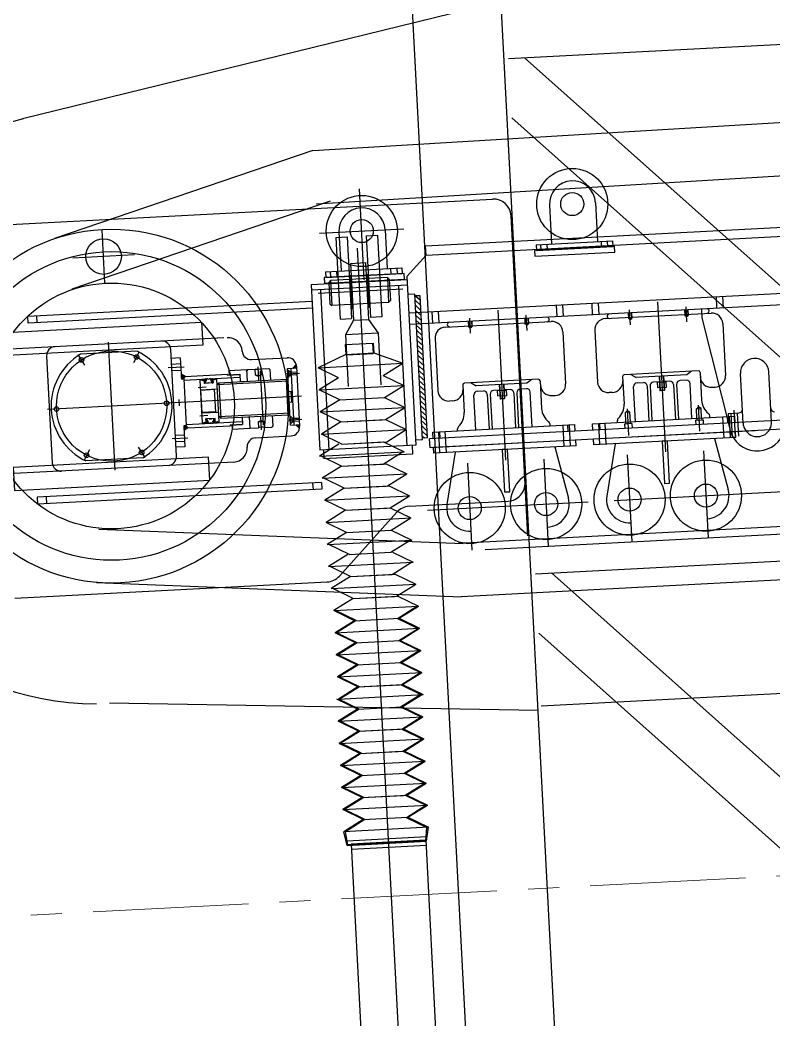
# Model space of a CAD drawing. Extents: x -114252 to 133381, y -28335 to 130380.
# Drawn here: x 35072 to 37189, y 10630 to 13440 of the extents above; entities that cross this region are included whole.
import ezdxf

# ---------------------------------------------------------------- set-up
doc = ezdxf.new("R2010")
doc.units = 0
doc.header["$LTSCALE"] = 3.5
doc.header["$MEASUREMENT"] = 0
doc.linetypes.add('CENTER', pattern=[2, 1.25, -0.25, 0.25, -0.25])
doc.layers.get('0').update_dxf_attribs({"linetype": 'CONTINUOUS'})
doc.layers.add('CENTRELINES', color=1, linetype='CENTER', lineweight=5)
doc.layers.add('piplayeq', color=200, linetype='CONTINUOUS')

# ---------------------------------------------------------------- blocks, each defined once
blk = doc.blocks.new('tensioner_profile')
h = blk.add_hatch()
h.set_pattern_fill('_USER', color=256, scale=10, angle=45, style=0, pattern_type=0)
h.set_pattern_definition([(135, (50793.007, 79984.539), (7.0710678, 7.0710678), [])])
h.paths.add_polyline_path([(-2330.4, 1681.1), (-2315.4, 1681.1), (-2315.4, 1651.1), (-2330.4, 1651.1)])
h.paths.add_polyline_path([(-2330.4, 1651.1), (-2315.4, 1651.1), (-2315.4, 1633.9), (-2330.4, 1633.9)])
h.paths.add_polyline_path([(-2330.4, 1633.9), (-2315.4, 1633.9), (-2315.4, 1602.1), (-2330.4, 1602.1)])
h.paths.add_polyline_path([(-2330.4, 1602.1), (-2315.4, 1602.1), (-2315.4, 1541.1), (-2330.4, 1541.1)])
h.paths.add_polyline_path([(-2330.4, 1541.1), (-2315.4, 1541.1), (-2315.4, 1431.1), (-2330.4, 1431.1)])
h.paths.add_polyline_path([(-2330.4, 1431.1), (-2315.4, 1431.1), (-2315.4, 1311.1), (-2330.4, 1311.1)])
h.paths.add_polyline_path([(-2330.4, 1311.1), (-2315.4, 1311.1), (-2315.4, 1281.1), (-2330.4, 1281.1)])
h = blk.add_hatch()
h.set_pattern_fill('_USER', color=256, angle=135, style=0, pattern_type=0)
h.set_pattern_definition([(315, (56203.4401, 3359.193), (0.707106781, 0.707106781), [])])
h.paths.add_polyline_path([(-2994.4, 1351.1), (-2998.4, 1351.1), (-2998.4, 1337.4), (-2987.4, 1344.1)])
h.paths.add_polyline_path([(-2998.4, 1482.1), (-2994.4, 1482.1), (-2987.4, 1489.1), (-2998.4, 1495.8)])
h = blk.add_hatch()
h.set_pattern_fill('_USER', color=256, scale=0.1, angle=135, style=0, pattern_type=0)
h.set_pattern_definition([(315, (56121.64565, 2061.51827), (0.07071067812, 0.07071067812), [])])
h.paths.add_polyline_path([(-2684.1, 1336.6), (-2673.9, 1326.6, 0.050253), (-2673.4, 1331.6), (-2673.4, 1336.6)])
h.paths.add_polyline_path([(-2673.4, 1501.6, 0.050253), (-2673.9, 1506.6), (-2683.4, 1496.6), (-2673.4, 1496.6)])
h = blk.add_hatch()
h.set_pattern_fill('ANSI31', color=256, scale=20, angle=90, style=0)
h.set_pattern_definition([(45, (56181.4401, 1576.2352), (1.76776695, -1.76776695), [])])
h.paths.add_polyline_path([(-2941.4, 1479.1), (-2932.7, 1479.1), (-2932.7, 1474.6, -0.414214), (-2933.3, 1474), (-2934.5, 1474, -0.342487), (-2935.1, 1474.5), (-2935.1, 1475.7), (-2941.4, 1475.7)])
h = blk.add_hatch()
h.set_pattern_fill('ANSI31', color=256, scale=20, angle=90, style=0)
h.set_pattern_definition([(45, (56184.4401, 1576.2352), (1.76776695, -1.76776695), [])])
h.paths.add_polyline_path([(-2910.3, 1474, 0.342487), (-2909.7, 1474.5), (-2909.7, 1472.9, 0.342487), (-2910.3, 1473.4), (-2911.5, 1473.4, -0.414214), (-2912.7, 1474.6), (-2912.7, 1478.3), (-2915.2, 1479.1), (-2915.2, 1473.8, 0.238005), (-2914.7, 1472.8), (-2913.6, 1472.5, -0.323836), (-2912.7, 1471.3), (-2912.7, 1466.6), (-2909.7, 1467.1), (-2909.7, 1475.7), (-2903.3, 1475.7), (-2903.3, 1479.1), (-2912.1, 1479.1), (-2912.1, 1474.6, 0.414214), (-2911.5, 1474)])
h = blk.add_hatch()
h.set_pattern_fill('ANSI31', color=256, scale=20, angle=90, style=0)
h.set_pattern_definition([(315, (56181.4401, 1256.9416), (1.76776695, 1.76776695), [])])
h.paths.add_polyline_path([(-2941.4, 1354.1), (-2932.7, 1354.1), (-2932.7, 1358.6, 0.414214), (-2933.3, 1359.2), (-2934.5, 1359.2, 0.342487), (-2935.1, 1358.7), (-2935.1, 1357.5), (-2941.4, 1357.5)])
h = blk.add_hatch()
h.set_pattern_fill('ANSI31', color=256, scale=20, angle=90, style=0)
h.set_pattern_definition([(315, (56184.4401, 1256.9416), (1.76776695, 1.76776695), [])])
h.paths.add_polyline_path([(-2910.3, 1359.2, -0.342487), (-2909.7, 1358.7), (-2909.7, 1360.2, -0.342487), (-2910.3, 1359.8), (-2911.5, 1359.8, 0.414214), (-2912.7, 1358.6), (-2912.7, 1354.9), (-2915.2, 1354.1), (-2915.2, 1359.4, -0.238005), (-2914.7, 1360.3), (-2913.6, 1360.7, 0.323836), (-2912.7, 1361.9), (-2912.7, 1366.6), (-2909.7, 1366.1), (-2909.7, 1357.5), (-2903.3, 1357.5), (-2903.3, 1354.1), (-2912.1, 1354.1), (-2912.1, 1358.6, -0.414214), (-2911.5, 1359.2)])
for p, q in [((-2295, -566), (-2295, 3972.8)), ((-2045, -566), (-2045, 3648.4)), ((-2138, 2477), (-3406.5, 2236)), ((-2032.3, 2333.6), (2032.3, 2333.6)), ((-780, 1138.4), (-1987.6, 2333.6)), ((-887.4, 1033.6), (-2032.3, 2166.8)), ((-2595.6, 2104.2), (2374.4, 2142.6)), ((-2595.6, 2104.2), (-3333.9, 1895.1)), ((-2594.4, 1954.2), (2375.5, 1992.6)), ((-3498.4, 1941.6), (-2098.4, 1941.6)), ((-2554.7, 1959.8), (-3293, 1750.8)), ((-2048.4, 991.6), (-2048.4, 1891.6)), ((-2544, 1856.9), (-2544, 1626.9)), ((-2544, 1856.9), (-2512, 1856.9)), ((-2512, 1856.9), (-2512, 1626.9)), ((-2458, 1856.9), (-2458, 1626.9)), ((-2458, 1856.9), (-2426, 1856.9)), ((-2426, 1856.9), (-2426, 1626.9)), ((-2485, 1823.7), (-2485, -2314.6)), ((-2292.9, 1819.7), (2292.9, 1819.7)), ((-2292.9, 1794.3), (-2292.9, 1819.7)), ((-1968.8, 1790.8), (-1968.8, 1806.8)), ((-1951.2, 1790.8), (-1951.2, 1806.8)), ((-1798.8, 1790.8), (-1798.8, 1806.8)), ((-1781.3, 1790.8), (-1781.3, 1806.8)), ((-2506, 1781.9), (-2464, 1781.9)), ((-2506, 1781.9), (-2506, 1621.9)), ((-2464, 1781.9), (-2464, 1621.9)), ((-2350, 1737.1), (-2292.9, 1794.3)), ((-2292.9, 1794.3), (2292.9, 1794.3)), ((-2563.8, 1746.1), (-2563.8, 1762.1)), ((-2546.3, 1746.1), (-2546.3, 1762.1)), ((-2509.5, 1747.9), (-2509.5, 1655.9)), ((-2509.5, 1747.9), (-2506, 1747.9)), ((-2464, 1747.9), (-2460.5, 1747.9)), ((-2460.5, 1747.9), (-2460.5, 1655.9)), ((-2393.8, 1746.1), (-2393.8, 1762.1)), ((-2376.3, 1746.1), (-2376.3, 1762.1)), ((-2620, 1727.1), (-2620, 1262.1)), ((-2350, 1727.1), (-2620, 1727.1)), ((-2565, 1736.9), (-2570, 1731.9)), ((-2570, 1731.9), (-2570, 1671.9)), ((-2405, 1736.9), (-2565, 1736.9)), ((-2565, 1736.9), (-2565, 1666.9)), ((-2400, 1731.9), (-2405, 1736.9)), ((-2405, 1736.9), (-2405, 1666.9)), ((-2400, 1731.9), (-2400, 1671.9)), ((-2350, 1737.1), (-2350, 1262.1)), ((-2350, 1712.1), (-2620, 1712.1)), ((-2363.4, 1701.9), (-2601.6, 1701.9)), ((-2595, 1712.1), (-2595, 1262.1)), ((-2375, 1712.1), (-2375, 1262.1)), ((-2330.4, 1686.1), (-2350.4, 1686.1)), ((-2330.4, 1276.1), (-2330.4, 1686.1)), ((-2620.4, 1680.7), (-3420.4, 1680.7)), ((-3420.4, 1661.6), (-3420.4, 1680.7)), ((-2620, 1661.6), (-3420.4, 1661.6)), ((-3395.4, 1661.6), (-3395.4, 1680.7)), ((-2570, 1671.9), (-2565, 1666.9)), ((-2405, 1666.9), (-2565, 1666.9)), ((-2400, 1671.9), (-2405, 1666.9)), ((-2315.4, 1681.1), (-2330.4, 1681.1)), ((-2315.4, 1281.1), (-2315.4, 1681.1)), ((-2509.5, 1655.9), (-2506, 1655.9)), ((-2464, 1655.9), (-2460.5, 1655.9)), ((2350, 1633.9), (-2350, 1633.9)), ((-2544, 1626.9), (-2512, 1626.9)), ((-2506, 1621.9), (-2531, 1581.9)), ((-2506, 1621.9), (-2464, 1621.9)), ((-2464, 1621.9), (-2439, 1581.9)), ((-2426, 1626.9), (-2458, 1626.9)), ((2350, 1602.1), (-2350, 1602.1)), ((-2184.2, 1602.1), (-2184.2, 1586.2)), ((-2183.4, 1602.1), (-2183.4, 1586.2)), ((-2175.4, 1602.1), (-2175.4, 1586.2)), ((-2174.6, 1602.1), (-2174.6, 1586.2)), ((-2025.4, 1602.1), (-2025.4, 1586.2)), ((-2024.6, 1602.1), (-2024.6, 1586.2)), ((-2016.6, 1602.1), (-2016.6, 1586.2)), ((-2015.8, 1602.1), (-2015.8, 1586.2)), ((-1734.2, 1602.1), (-1734.2, 1586.2)), ((-1733.4, 1602.1), (-1733.4, 1586.2)), ((-1725.4, 1602.1), (-1725.4, 1586.2)), ((-1724.6, 1602.1), (-1724.6, 1586.2)), ((-1575.4, 1602.1), (-1575.4, 1586.2)), ((-1574.6, 1602.1), (-1574.6, 1586.2)), ((-1566.6, 1602.1), (-1566.6, 1586.2)), ((-1565.8, 1602.1), (-1565.8, 1586.2)), ((-1527.5, 1602.1), (-1527.5, 1577.1)), ((-2873.4, 1591.6), (-3516.8, 1591.6)), ((-3198.4, 1596.6), (-3198.4, 1236.6)), ((-2439, 1581.9), (-2531, 1581.9)), ((-2531, 1581.9), (-2531, 1436.9)), ((-2439, 1581.9), (-2439, 1436.9)), ((-2249, 1589.4), (-1951, 1589.4)), ((-2179.4, 1583.5), (-2184.2, 1586.2)), ((-2174.6, 1586.2), (-2184.2, 1586.2)), ((-2179.4, 1583.5), (-2174.6, 1586.2)), ((-2020.6, 1583.5), (-2025.4, 1586.2)), ((-2025.4, 1586.2), (-2015.8, 1586.2)), ((-2020.6, 1583.5), (-2015.8, 1586.2)), ((-1799, 1589.4), (-1501, 1589.4)), ((-1729.4, 1583.5), (-1734.2, 1586.2)), ((-1724.6, 1586.2), (-1734.2, 1586.2)), ((-1729.4, 1583.5), (-1724.6, 1586.2)), ((-1570.6, 1583.5), (-1575.4, 1586.2)), ((-1575.4, 1586.2), (-1565.8, 1586.2)), ((-1570.6, 1583.5), (-1565.8, 1586.2)), ((-1527.5, 1577.1), (-1462.1, 1246.9)), ((-3267.1, 1535.7), (-3284.6, 1566)), ((-3118.4, 1566.6), (-3278.4, 1566.6)), ((-3129.6, 1535.7), (-3112.1, 1566)), ((-2823.4, 1551.6), (-2823.4, 1551.6)), ((-2532.9, 1555.3), (-2454.5, 1555.2)), ((-2532.9, 1555.3), (-2532.9, 1527.2)), ((-2454.5, 1555.2), (-2454.5, 1527.2)), ((-2280, 1558.4), (-2280, 1412.2)), ((-1920, 1558.4), (-1920, 1412.2)), ((-1830, 1558.4), (-1830, 1412.2)), ((-1470, 1558.4), (-1470, 1412.2)), ((-2998.4, 1541.6), (-3023.4, 1541.6)), ((-3023.4, 1525.6), (-2998.4, 1525.6)), ((-2998.4, 1541.6), (-2998.4, 1482.1)), ((-2823.4, 1541.6), (-2823.4, 1541.6)), ((-2823.4, 1541.6), (-2823.4, 1541.6)), ((-2798.4, 1526.6), (-2698.4, 1526.6)), ((-2532.9, 1527.2), (-2612.9, 1493.9)), ((-2532.9, 1527.2), (-2454.5, 1527.2)), ((-2454.5, 1527.2), (-2374.6, 1493.9)), ((-3033.4, 1516.6), (-2988.4, 1516.6)), ((-3023.4, 1507.6), (-2998.4, 1507.6)), ((-2987.4, 1489.1), (-2998.4, 1495.8)), ((-2863.4, 1499.1), (-2813.4, 1499.1)), ((-2863.4, 1499.1), (-2863.4, 1487.1)), ((-2810.4, 1499.1), (-2813.4, 1496.1)), ((-2813.4, 1466.6), (-2813.4, 1499.1)), ((-2810.4, 1499.1), (-2789.4, 1499.1)), ((-2789.4, 1482.1), (-2789.4, 1499.1)), ((-2780.9, 1466.6), (-2780.9, 1505.1)), ((-2772.4, 1499.1), (-2751.4, 1499.1)), ((-2772.4, 1482.1), (-2772.4, 1499.1)), ((-2751.4, 1499.1), (-2748.4, 1496.1)), ((-2748.4, 1496.1), (-2748.4, 1466.6)), ((-2698.4, 1336.6), (-2698.4, 1496.6)), ((-2698.4, 1496.6), (-2673.4, 1496.6)), ((-2698.4, 1491.6), (-2697.1, 1491.6)), ((-2697.1, 1491.6), (-2697.1, 1471.6)), ((-2697.1, 1491.6), (-2692.9, 1487.1)), ((-2688.4, 1336.6), (-2688.4, 1496.6)), ((-2683.4, 1496.6), (-2673.9, 1506.6)), ((-2673.4, 1501.6), (-2673.4, 1331.6)), ((-2556.7, 1462.8), (-2612.9, 1493.9)), ((-2612.9, 1493.9), (-2374.6, 1493.9)), ((-2430.8, 1462.8), (-2374.6, 1493.9)), ((-2991.4, 1482.1), (-2998.4, 1482.1)), ((-2987.4, 1489.1), (-2994.4, 1482.1)), ((-2991.4, 1482.1), (-2991.4, 1351.1)), ((-2991.4, 1479.1), (-2833.4, 1479.1)), ((-2987.4, 1489.1), (-2868.4, 1489.1)), ((-2946.4, 1476.6), (-2946.4, 1356.6)), ((-2944.9, 1478.1), (-2941.4, 1478.1)), ((-2941.4, 1479.1), (-2941.4, 1475.7)), ((-2941.4, 1475.7), (-2935.1, 1475.7)), ((-2935.1, 1475.7), (-2935.1, 1466.6)), ((-2932.1, 1466.6), (-2935.1, 1467.1)), ((-2909.7, 1466.6), (-2935.1, 1466.6)), ((-2934.5, 1474), (-2933.3, 1474)), ((-2934.5, 1473.4), (-2933.3, 1473.4)), ((-2932.7, 1479.1), (-2932.7, 1474.6)), ((-2929.6, 1479.1), (-2932.1, 1478.3)), ((-2932.1, 1478.3), (-2932.1, 1474.6)), ((-2932.1, 1471.3), (-2932.1, 1466.6)), ((-2931.4, 1471.3), (-2931.4, 1466.6)), ((-2930.1, 1472.8), (-2931.2, 1472.5)), ((-2929.8, 1472.3), (-2931, 1471.9)), ((-2929.6, 1479.1), (-2929.6, 1473.8)), ((-2927.1, 1479), (-2929, 1478.3)), ((-2929, 1478.3), (-2929, 1473.8)), ((-2917.6, 1479), (-2915.8, 1478.3)), ((-2915.8, 1478.3), (-2915.8, 1473.8)), ((-2915.2, 1479.1), (-2915.2, 1473.8)), ((-2915.2, 1479.1), (-2912.7, 1478.3)), ((-2914.9, 1472.3), (-2913.7, 1471.9)), ((-2914.7, 1472.8), (-2913.6, 1472.5)), ((-2913.3, 1471.3), (-2913.3, 1466.6)), ((-2912.7, 1478.3), (-2912.7, 1474.6)), ((-2912.7, 1471.3), (-2912.7, 1466.6)), ((-2912.7, 1466.6), (-2909.7, 1467.1)), ((-2912.1, 1479.1), (-2912.1, 1474.6)), ((-2910.3, 1474), (-2911.5, 1474)), ((-2910.3, 1473.4), (-2911.5, 1473.4)), ((-2909.7, 1475.7), (-2909.7, 1466.6)), ((-2909.7, 1475.7), (-2903.3, 1475.7)), ((-2903.3, 1479.1), (-2903.3, 1475.7)), ((-2899.9, 1478.1), (-2903.3, 1478.1)), ((-2898.4, 1356.6), (-2898.4, 1476.6)), ((-2893.4, 1466.6), (-2898.4, 1461.5)), ((-2898.4, 1461.5), (-2698.4, 1461.5)), ((-2893.4, 1466.6), (-2703.4, 1466.6)), ((-2893.4, 1466.6), (-2893.4, 1366.6)), ((-2868.4, 1486.1), (-2868.4, 1489.1)), ((-2868.4, 1487.1), (-2833.4, 1487.1)), ((-2868.4, 1486.1), (-2833.4, 1486.1)), ((-2833.4, 1487.1), (-2833.4, 1466.6)), ((-2833.4, 1467.1), (-2813.4, 1467.1)), ((-2789.4, 1482.1), (-2780.9, 1479.1)), ((-2789.4, 1482.1), (-2772.4, 1482.1)), ((-2780.9, 1479.1), (-2772.4, 1482.1)), ((-2703.9, 1481.6), (-2665.8, 1481.6)), ((-2703.4, 1466.6), (-2698.4, 1461.6)), ((-2703.4, 1366.6), (-2703.4, 1466.6)), ((-2698.4, 1471.6), (-2697.1, 1471.6)), ((-2697.1, 1471.6), (-2692.9, 1476.1)), ((-2692.9, 1487.1), (-2692.9, 1476.1)), ((-2692.9, 1487.1), (-2688.4, 1487.1)), ((-2692.9, 1476.1), (-2688.4, 1476.1)), ((-2688.4, 1485.6), (-2673.4, 1485.6)), ((-2688.4, 1477.6), (-2673.4, 1477.6)), ((-2556.7, 1462.8), (-2612.9, 1431.7)), ((-2430.8, 1462.8), (-2374.6, 1431.7)), ((-2952.2, 1456.5), (-2929.7, 1456.5)), ((-2946.4, 1449.1), (-2898.4, 1449.1)), ((-2944.9, 1449.1), (-2946.4, 1447.6)), ((-2906.4, 1447.6), (-2946.4, 1447.6)), ((-2944.9, 1384.1), (-2944.9, 1449.1)), ((-2906.4, 1384.1), (-2906.4, 1449.1)), ((-2663.6, 1416.6), (-3378.4, 1416.6)), ((-3007.4, 1407.8), (-3007.4, 1425.4)), ((-2698.4, 1431.6), (-2688.4, 1431.6)), ((-2690.4, 1430.6), (-2691.4, 1431.6)), ((-2691.4, 1401.6), (-2691.4, 1431.6)), ((-2690.4, 1402.6), (-2690.4, 1430.6)), ((-2556.7, 1400.6), (-2612.9, 1431.7)), ((-2612.9, 1431.7), (-2374.6, 1431.7)), ((-2430.8, 1400.6), (-2374.6, 1431.7)), ((-2209, 1424.2), (-2209, 1346.6)), ((-1996, 1429.2), (-2204, 1429.2)), ((-2185.5, 1429.2), (-2171.3, 1419.7)), ((-2028.7, 1419.7), (-2171.3, 1419.7)), ((-2106.4, 1419.7), (-2106.4, 1380)), ((-2105.4, 1419.7), (-2105.4, 1379)), ((-2094.7, 1419.7), (-2094.7, 1379)), ((-2093.7, 1419.7), (-2093.7, 1380)), ((-2014.5, 1429.2), (-2028.7, 1419.7)), ((-1991, 1424.2), (-1991, 1346.6)), ((-1759, 1424.2), (-1759, 1346.6)), ((-1546, 1429.2), (-1754, 1429.2)), ((-1735.5, 1429.2), (-1721.3, 1419.7)), ((-1578.7, 1419.7), (-1721.3, 1419.7)), ((-1656.4, 1419.7), (-1656.4, 1380)), ((-1655.4, 1419.7), (-1655.4, 1379)), ((-1644.7, 1419.7), (-1644.7, 1379)), ((-1643.7, 1419.7), (-1643.7, 1380)), ((-1564.5, 1429.2), (-1578.7, 1419.7)), ((-1541, 1424.2), (-1541, 1346.6)), ((-1427.5, 1275.8), (-1427.5, 1415.8)), ((-1347.5, 1275.8), (-1347.5, 1415.8)), ((-2944.9, 1384.1), (-2946.4, 1385.6)), ((-2906.4, 1385.6), (-2946.4, 1385.6)), ((-2946.4, 1384.1), (-2898.4, 1384.1)), ((-2698.4, 1401.6), (-2688.4, 1401.6)), ((-2691.4, 1401.6), (-2690.4, 1402.6)), ((-2556.9, 1400.7), (-2613.1, 1369.6)), ((-2556.7, 1400.6), (-2430.8, 1400.6)), ((-2431, 1400.7), (-2374.8, 1369.6)), ((-2240, 1381.2), (-2249, 1381.2)), ((-2179.4, 1296.4), (-2179.4, 1394.4)), ((-2169.4, 1404.4), (-2151.6, 1404.4)), ((-2141.6, 1394.4), (-2141.6, 1296.4)), ((-2133.1, 1394.4), (-2133.1, 1296.4)), ((-2106.4, 1404.4), (-2123.1, 1404.4)), ((-2105.4, 1379), (-2106.4, 1380)), ((-2093.7, 1380), (-2106.4, 1380)), ((-2094.7, 1379), (-2105.4, 1379)), ((-2093.7, 1380), (-2094.7, 1379)), ((-2076.9, 1404.4), (-2093.7, 1404.4)), ((-2066.9, 1394.4), (-2066.9, 1296.4)), ((-2058.4, 1394.4), (-2058.4, 1296.4)), ((-2030.6, 1404.4), (-2048.4, 1404.4)), ((-2020.6, 1296.4), (-2020.6, 1394.4)), ((-1960, 1381.2), (-1951, 1381.2)), ((-1790, 1381.2), (-1799, 1381.2)), ((-1729.4, 1296.4), (-1729.4, 1394.4)), ((-1719.4, 1404.4), (-1701.6, 1404.4)), ((-1691.6, 1394.4), (-1691.6, 1296.4)), ((-1683.1, 1394.4), (-1683.1, 1296.4)), ((-1656.4, 1404.4), (-1673.1, 1404.4)), ((-1655.4, 1379), (-1656.4, 1380)), ((-1643.7, 1380), (-1656.4, 1380)), ((-1644.7, 1379), (-1655.4, 1379)), ((-1643.7, 1380), (-1644.7, 1379)), ((-1626.9, 1404.4), (-1643.7, 1404.4)), ((-1616.9, 1394.4), (-1616.9, 1296.4)), ((-1608.4, 1394.4), (-1608.4, 1296.4)), ((-1580.6, 1404.4), (-1598.4, 1404.4)), ((-1570.6, 1296.4), (-1570.6, 1394.4)), ((-1510, 1381.2), (-1501, 1381.2)), ((-2998.4, 1351.1), (-2998.4, 1291.6)), ((-2991.4, 1351.1), (-2998.4, 1351.1)), ((-2987.4, 1344.1), (-2994.4, 1351.1)), ((-2991.4, 1354.1), (-2833.4, 1354.1)), ((-2952.2, 1376.7), (-2929.7, 1376.7)), ((-2944.9, 1355.1), (-2941.4, 1355.1)), ((-2941.4, 1357.5), (-2935.1, 1357.5)), ((-2941.4, 1354.1), (-2941.4, 1357.5)), ((-2935.1, 1357.5), (-2935.1, 1366.6)), ((-2909.7, 1366.6), (-2935.1, 1366.6)), ((-2932.1, 1366.6), (-2935.1, 1366.1)), ((-2934.5, 1359.8), (-2933.3, 1359.8)), ((-2934.5, 1359.2), (-2933.3, 1359.2)), ((-2932.7, 1354.1), (-2932.7, 1358.6)), ((-2932.1, 1361.9), (-2932.1, 1366.6)), ((-2932.1, 1354.9), (-2932.1, 1358.6)), ((-2929.6, 1354.1), (-2932.1, 1354.9)), ((-2931.4, 1361.9), (-2931.4, 1366.6)), ((-2930.1, 1360.3), (-2931.2, 1360.7)), ((-2929.8, 1360.9), (-2931, 1361.3)), ((-2929.6, 1354.1), (-2929.6, 1359.4)), ((-2929, 1354.8), (-2929, 1359.4)), ((-2927.1, 1354.2), (-2929, 1354.8)), ((-2917.6, 1354.2), (-2915.8, 1354.8)), ((-2915.8, 1354.8), (-2915.8, 1359.4)), ((-2915.2, 1354.1), (-2915.2, 1359.4)), ((-2915.2, 1354.1), (-2912.7, 1354.9)), ((-2914.9, 1360.9), (-2913.7, 1361.3)), ((-2914.7, 1360.3), (-2913.6, 1360.7)), ((-2913.3, 1361.9), (-2913.3, 1366.6)), ((-2912.7, 1361.9), (-2912.7, 1366.6)), ((-2912.7, 1366.6), (-2909.7, 1366.1)), ((-2912.7, 1354.9), (-2912.7, 1358.6)), ((-2912.1, 1354.1), (-2912.1, 1358.6)), ((-2910.3, 1359.8), (-2911.5, 1359.8)), ((-2910.3, 1359.2), (-2911.5, 1359.2)), ((-2909.7, 1357.5), (-2909.7, 1366.6)), ((-2909.7, 1357.5), (-2903.3, 1357.5)), ((-2903.3, 1354.1), (-2903.3, 1357.5)), ((-2899.9, 1355.1), (-2903.3, 1355.1)), ((-2898.4, 1371.6), (-2698.4, 1371.6)), ((-2893.4, 1366.6), (-2898.4, 1371.5)), ((-2893.4, 1366.6), (-2703.4, 1366.6)), ((-2833.4, 1366.6), (-2833.4, 1346.1)), ((-2833.4, 1366.1), (-2813.4, 1366.1)), ((-2813.4, 1366.6), (-2813.4, 1334.1)), ((-2789.4, 1351.1), (-2780.9, 1354.1)), ((-2789.4, 1351.1), (-2789.4, 1334.1)), ((-2789.4, 1351.1), (-2772.4, 1351.1)), ((-2780.9, 1328.3), (-2780.9, 1366.6)), ((-2780.9, 1354.1), (-2772.4, 1351.1)), ((-2772.4, 1351.1), (-2772.4, 1334.1)), ((-2748.4, 1366.6), (-2748.4, 1337.1)), ((-2703.4, 1366.6), (-2698.4, 1371.6)), ((-2701.5, 1351.6), (-2665.8, 1351.6)), ((-2698.4, 1361.6), (-2697.1, 1361.6)), ((-2697.1, 1361.6), (-2692.9, 1357.1)), ((-2697.1, 1341.6), (-2697.1, 1361.6)), ((-2692.9, 1357.1), (-2688.4, 1357.1)), ((-2692.9, 1346.1), (-2692.9, 1357.1)), ((-2688.4, 1355.6), (-2673.4, 1355.6)), ((-2613.1, 1369.6), (-2374.8, 1369.6)), ((-2556.9, 1338.5), (-2613.1, 1369.6)), ((-2431, 1338.5), (-2374.8, 1369.6)), ((-3023.4, 1325.6), (-2998.4, 1325.6)), ((-2987.4, 1344.1), (-2998.4, 1337.4)), ((-2987.4, 1344.1), (-2868.4, 1344.1)), ((-2868.4, 1347.1), (-2833.4, 1347.1)), ((-2868.4, 1347.1), (-2868.4, 1344.1)), ((-2868.4, 1346.1), (-2833.4, 1346.1)), ((-2863.4, 1346.1), (-2863.4, 1334.1)), ((-2863.4, 1334.1), (-2813.4, 1334.1)), ((-2810.4, 1334.1), (-2813.4, 1337.1)), ((-2810.4, 1334.1), (-2789.4, 1334.1)), ((-2772.4, 1334.1), (-2751.4, 1334.1)), ((-2748.4, 1337.1), (-2751.4, 1334.1)), ((-2698.4, 1341.6), (-2697.1, 1341.6)), ((-2698.4, 1336.6), (-2673.4, 1336.6)), ((-2697.1, 1341.6), (-2692.9, 1346.1)), ((-2692.9, 1346.1), (-2688.4, 1346.1)), ((-2688.4, 1347.6), (-2673.4, 1347.6)), ((-2684.1, 1336.6), (-2673.9, 1326.6)), ((-2556.9, 1338.5), (-2613.1, 1307.4)), ((-2556.9, 1338.5), (-2431, 1338.5)), ((-2556.9, 1338.5), (-2440.1, 1338.5)), ((-2431, 1338.5), (-2374.8, 1307.4)), ((-1756.5, 1323.3), (-1750.1, 1328.4)), ((-1743.8, 1323.3), (-1756.5, 1323.3)), ((-1756.5, 1296.4), (-1756.5, 1323.3)), ((-1750.1, 1258), (-1750.1, 1332.6)), ((-1750.1, 1328.4), (-1743.8, 1323.3)), ((-1743.8, 1296.4), (-1743.8, 1323.3)), ((-1549.9, 1328.4), (-1556.2, 1323.3)), ((-1556.2, 1323.3), (-1543.5, 1323.3)), ((-1556.2, 1296.4), (-1556.2, 1323.3)), ((-1549.9, 1259.4), (-1549.9, 1332.6)), ((-1543.5, 1323.3), (-1549.9, 1328.4)), ((-1543.5, 1296.4), (-1543.5, 1323.3)), ((-3267.1, 1297.5), (-3284.6, 1267.2)), ((-3129.6, 1297.5), (-3112.1, 1267.2)), ((-3033.4, 1316.6), (-2988.4, 1316.6)), ((-3023.4, 1307.6), (-2998.4, 1307.6)), ((-2798.4, 1306.6), (-2698.4, 1306.6)), ((-2613.1, 1307.4), (-2374.8, 1307.4)), ((-2556.9, 1276.3), (-2613.1, 1307.4)), ((-2431, 1276.3), (-2374.8, 1307.4)), ((-2300, 1296.4), (-1900, 1296.4)), ((-2300, 1278.3), (-2300, 1296.4)), ((-2284, 1296.4), (-2284, 1236.9)), ((-2280, 1278.3), (-2280, 1296.4)), ((-2266, 1296.4), (-2266, 1236.9)), ((-2230.2, 1296.4), (-2230.2, 1301.5)), ((-1969.8, 1296.4), (-1969.8, 1301.5)), ((-1934, 1296.4), (-1934, 1236.9)), ((-1920, 1278.3), (-1920, 1296.4)), ((-1916, 1296.4), (-1916, 1236.9)), ((-1900, 1278.3), (-1900, 1296.4)), ((-1850, 1296.4), (-1450, 1296.4)), ((-1850, 1278.3), (-1850, 1296.4)), ((-1834, 1296.4), (-1834, 1236.9)), ((-1830, 1278.3), (-1830, 1296.4)), ((-1816, 1296.4), (-1816, 1236.9)), ((-1780.2, 1296.4), (-1780.2, 1301.5)), ((-1757.1, 1296.4), (-1757.1, 1290.8)), ((-1743.1, 1296.4), (-1743.1, 1290.8)), ((-1556.9, 1296.4), (-1556.9, 1290.8)), ((-1542.9, 1296.4), (-1542.9, 1290.8)), ((-1519.8, 1296.4), (-1519.8, 1301.5)), ((-1484, 1296.4), (-1484, 1236.9)), ((-1470, 1278.3), (-1470, 1296.4)), ((-1467.5, 1305.1), (-1467.5, 1278.3)), ((-1467.5, 1305.1), (-1437.5, 1305.1)), ((-1466, 1296.4), (-1466, 1236.9)), ((-1460.5, 1305.1), (-1460.5, 1240.2)), ((-1451.5, 1314), (-1451.5, 1235.6)), ((-1450, 1278.3), (-1450, 1296.4)), ((-1442.5, 1305.1), (-1442.5, 1240.2)), ((-3118.4, 1266.6), (-3278.4, 1266.6)), ((-2998.4, 1291.6), (-3023.4, 1291.6)), ((-2823.4, 1291.6), (-2823.4, 1291.6)), ((-2823.4, 1281.6), (-2823.4, 1281.6)), ((-2565.9, 1276.4), (-2622, 1245.3)), ((-2556.9, 1276.3), (-2431, 1276.3)), ((-2556.9, 1276.3), (-2440.1, 1276.3)), ((-2439.9, 1276.4), (-2383.8, 1245.3)), ((-2330.4, 1276.1), (-2350.4, 1276.1)), ((-2315.4, 1281.1), (-2330.4, 1281.1)), ((2310, 1278.3), (-2310, 1278.3)), ((-2310, 1252.9), (-2310, 1278.3)), ((-1760.6, 1290.8), (-1760.6, 1278.3)), ((-1739.6, 1290.8), (-1760.6, 1290.8)), ((-1739.6, 1290.8), (-1739.6, 1278.3)), ((-1560.4, 1290.8), (-1560.4, 1278.3)), ((-1560.4, 1290.8), (-1539.4, 1290.8)), ((-1539.4, 1290.8), (-1539.4, 1278.3)), ((-2863.4, 1241.6), (-3518.4, 1241.6)), ((-2622, 1245.3), (-2383.8, 1245.3)), ((-2350, 1262.1), (-2620, 1262.1)), ((-2610, 1262.1), (-2610, 1237.1)), ((-2360, 1237.1), (-2610, 1237.1)), ((-2360, 1262.1), (-2360, 1237.1)), ((2310, 1252.9), (-2310, 1252.9)), ((-2240, 1236.9), (-2271.1, 1091.5)), ((-1960, 1236.9), (-1928.9, 1091.5)), ((-1790, 1236.9), (-1821.1, 1091.5)), ((-1510, 1236.9), (-1478.9, 1091.5)), ((-2561.4, 1214.2), (-2617.6, 1183.1)), ((-2561.4, 1214.2), (-2435.5, 1214.2)), ((-2561.4, 1214.2), (-2444.6, 1214.2)), ((-2561.4, 1214.2), (-2444.6, 1214.2)), ((-2435.5, 1214.2), (-2379.3, 1183.1)), ((-2617.6, 1183.1), (-2379.3, 1183.1)), ((-2435.5, 1152), (-2379.3, 1183.1)), ((-1992.5, 1204.2), (-1992.5, 959.1)), ((-1542.5, 1204.2), (-1542.5, 959.1)), ((-2620, 1171.6), (-3420.4, 1171.6)), ((-3420.4, 1171.6), (-3420.4, 1152.5)), ((-2620.4, 1152.5), (-3420.4, 1152.5)), ((-3395.4, 1171.6), (-3395.4, 1152.5)), ((-2645, 1171.6), (-2645, 1152.5)), ((-2620, 1171.6), (-2620, 1152.5)), ((-2556.9, 1152), (-2613.1, 1120.9)), ((-2556.9, 1152), (-2431, 1152)), ((-2556.9, 1152), (-2440.1, 1152)), ((-2431, 1152), (-2374.8, 1120.9)), ((-2556.9, 1089.8), (-2613.1, 1120.9)), ((-2613.1, 1120.9), (-2374.8, 1120.9)), ((-2431, 1089.8), (-2374.8, 1120.9)), ((-3252.6, 1073.3), (-2231.4, 979.8)), ((-2556.9, 1089.8), (-2613.1, 1058.7)), ((-2583.7, 906.3), (-2413.1, 1076.9)), ((-2556.9, 1089.8), (-2431, 1089.8)), ((-2556.9, 1089.8), (-2440.1, 1089.8)), ((-2431, 1089.8), (-2374.8, 1058.7)), ((-2377.7, 1091.6), (-2098.4, 1091.6)), ((-2556.9, 1027.6), (-2613.1, 1058.7)), ((-2613.1, 1058.7), (-2374.8, 1058.7)), ((-2431, 1027.6), (-2374.8, 1058.7)), ((-2556.9, 1027.6), (-2613.1, 996.5)), ((-2556.9, 1027.6), (-2431, 1027.6)), ((-2431, 1027.6), (-2374.8, 996.5)), ((-2613.1, 996.5), (-2374.8, 996.5)), ((-2556.9, 965.4), (-2613.1, 934.3)), ((-2552.5, 965.4), (-2435.7, 965.4)), ((-2431, 965.4), (-2374.8, 934.3)), ((2294.6, 980.2), (-2245.1, 980.4)), ((-2613.1, 934.3), (-2374.8, 934.3)), ((-3266.3, 923.9), (-2245.1, 830.4)), ((-2552.4, 903.2), (-2608.6, 872.1)), ((-2552.5, 903.2), (-2435.7, 903.2)), ((-2552.5, 903.2), (-2435.7, 903.2)), ((-2552.4, 903.2), (-2426.5, 903.2)), ((-2426.5, 903.2), (-2370.3, 872.1)), ((-3498.4, 891.6), (-2619, 891.6)), ((-2608.6, 872.1), (-2370.3, 872.1)), ((-2426.5, 841), (-2370.3, 872.1)), ((-2032.3, 883.6), (2032.3, 883.6)), ((-780, -311.6), (-1987.6, 883.6)), ((-2548, 841), (-2604.1, 809.9)), ((-2548, 841), (-2422, 841)), ((-2548, 841), (-2431.2, 841)), ((-2422, 841), (-2365.9, 809.9)), ((2294.6, 830.2), (-2245.1, 830.4)), ((-2548, 778.8), (-2604.1, 809.9)), ((-2604.1, 809.9), (-2365.9, 809.9)), ((-2422, 778.8), (-2365.9, 809.9)), ((-2548, 778.8), (-2604.1, 747.7)), ((-2548, 778.8), (-2422, 778.8)), ((-2422, 778.8), (-2365.9, 747.7)), ((-2548, 716.6), (-2604.1, 747.7)), ((-2604.1, 747.7), (-2365.9, 747.7)), ((-2422, 716.6), (-2365.9, 747.7)), ((-2548, 716.6), (-2604.1, 685.5)), ((-2548, 716.6), (-2422, 716.6)), ((-2422, 716.6), (-2365.9, 685.5)), ((-887.4, -416.4), (-2032.3, 716.8)), ((-2604.1, 685.5), (-2365.9, 685.5)), ((-2548, 654.4), (-2604.1, 685.5)), ((-2422, 654.4), (-2365.9, 685.5)), ((-2548, 654.4), (-2604.1, 623.3)), ((-2548, 654.4), (-2422, 654.4)), ((-2422, 654.4), (-2365.9, 623.3)), ((-2604.1, 623.3), (-2365.9, 623.3)), ((-2548, 592.2), (-2604.1, 623.3)), ((-2422, 592.2), (-2365.9, 623.3)), ((-2548, 592.2), (-2604.1, 561.1)), ((-2548, 592.2), (-2422, 592.2)), ((-2548, 592.2), (-2431.2, 592.2)), ((-2422, 592.2), (-2365.9, 561.1)), ((-2045, 499.4), (-3247.8, 583.4)), ((-2552.4, 530), (-2608.6, 561.1)), ((-2604.1, 561.1), (-2365.9, 561.1)), ((-2426.5, 530), (-2370.3, 561.1)), ((-2552.4, 530), (-2608.6, 498.9)), ((-2552.4, 530), (-2426.5, 530)), ((-2426.5, 530), (-2370.3, 498.9)), ((-2036.4, 512.2), (2177.1, 512.2)), ((-2552.4, 467.8), (-2608.6, 498.9)), ((-2608.6, 498.9), (-2370.3, 498.9)), ((-2426.5, 467.8), (-2370.3, 498.9)), ((-2552.4, 467.8), (-2608.6, 436.7)), ((-2552.4, 467.8), (-2426.5, 467.8)), ((-2552.4, 467.8), (-2435.7, 467.8)), ((-2426.5, 467.8), (-2370.3, 436.7)), ((-2552.4, 405.7), (-2608.6, 436.7)), ((-2608.6, 436.7), (-2370.3, 436.7)), ((-2426.5, 405.7), (-2370.3, 436.7)), ((-2552.4, 405.7), (-2608.6, 374.6)), ((-2552.4, 405.7), (-2426.5, 405.7)), ((-2552.4, 405.7), (-2435.7, 405.7)), ((-2426.5, 405.7), (-2370.3, 374.6)), ((-2552.4, 343.5), (-2608.6, 374.6)), ((-2608.6, 374.6), (-2370.3, 374.6)), ((-2426.5, 343.5), (-2370.3, 374.6)), ((-2552.4, 343.5), (-2608.6, 312.4)), ((-2552.4, 343.5), (-2426.5, 343.5)), ((-2426.5, 343.5), (-2370.3, 312.4)), ((-2552.4, 281.3), (-2608.6, 312.4)), ((-2608.6, 312.4), (-2370.3, 312.4)), ((-2426.5, 281.3), (-2370.3, 312.4)), ((-2552.4, 281.3), (-2608.6, 250.2)), ((-2552.4, 281.3), (-2426.5, 281.3)), ((-2552.4, 281.3), (-2435.7, 281.3)), ((-2426.5, 281.3), (-2370.3, 250.2)), ((-2552.4, 219.1), (-2608.6, 250.2)), ((-2608.6, 250.2), (-2370.3, 250.2)), ((-2426.5, 219.1), (-2370.3, 250.2)), ((-2552.4, 219.1), (-2608.6, 188)), ((-2552.4, 219.1), (-2426.5, 219.1)), ((-2426.5, 219.1), (-2370.3, 188)), ((-2370.3, 188), (-2608.6, 188)), ((-2600.9, 149.4), (-2608.6, 188)), ((-2377.8, 149.4), (-2370.1, 188)), ((-2600.9, 149.4), (-2377.8, 149.4)), ((-2377.5, 161.3), (-2600.6, 161.3)), ((-2590, 151.9), (-2590, -1448.1)), ((-2380, 151.9), (-2590, 151.9)), ((-2380, 151.9), (-2380, -1448.1)), ((-2380, 136.9), (-2590, 136.9))]:
    blk.add_line(p, q)
at = {"ltscale": 0.3}
for p, q in [((-2470, 1734), (-2470, 1989.9)), ((-2588.8, 1871.1), (-2351.2, 1871.1)), ((-2207.5, 1204.2), (-2207.5, 959.1)), ((-1757.5, 1204.2), (-1757.5, 959.1)), ((-2326.3, 1077.9), (-1873.7, 1077.9)), ((-1801.3, 1077.9), (2375, 1077.9))]:
    blk.add_line(p, q, dxfattribs=at)
at = {"ltscale": 10}
for p, q in [((-3198.8, 1762.4), (-3198.8, 1912.7)), ((-3112, 1837.5), (-3285.7, 1837.5))]:
    blk.add_line(p, q, dxfattribs=at)
at = {"linetype": 'Continuous'}
for p, q in [((-1939.2, 1915.8), (-1939.2, 1806.8)), ((-1809.2, 1915.8), (-1809.2, 1806.8)), ((-2534.2, 1871.1), (-2534.2, 1762.1)), ((-2404.2, 1871.1), (-2404.2, 1762.1)), ((-1982.5, 1806.8), (-1982.5, 1790.8)), ((-1982.5, 1806.8), (-1767.5, 1806.8)), ((-1767.5, 1806.8), (-1767.5, 1790.8)), ((-1982.5, 1790.8), (-1767.5, 1790.8)), ((-2577.5, 1762.1), (-2577.5, 1746.1)), ((-2577.5, 1762.1), (-2362.5, 1762.1)), ((-2577.5, 1746.1), (-2362.5, 1746.1)), ((-2362.5, 1762.1), (-2362.5, 1746.1)), ((-1900, 1252.9), (-2300, 1252.9)), ((-2300, 1236.9), (-2300, 1252.9)), ((-1900, 1236.9), (-2300, 1236.9)), ((-1900, 1236.9), (-1900, 1252.9)), ((-1395, 1252.9), (-1850, 1252.9)), ((-1850, 1236.9), (-1850, 1252.9)), ((-1450, 1236.9), (-1850, 1236.9)), ((-1450, 1236.9), (-1450, 1252.9))]:
    blk.add_line(p, q, dxfattribs=at)
at = {"ltscale": 3}
for p, q in [((-2284, 1602.1), (-2284, 1633.9)), ((-2266, 1602.1), (-2266, 1633.9)), ((-1934, 1602.1), (-1934, 1633.9)), ((-1916, 1602.1), (-1916, 1633.9)), ((-1834, 1602.1), (-1834, 1633.9)), ((-1816, 1602.1), (-1816, 1633.9)), ((-1484, 1602.1), (-1484, 1633.9)), ((-1466, 1602.1), (-1466, 1633.9))]:
    blk.add_line(p, q, dxfattribs=at)
at = {"ltscale": 0.5}
for p, q in [((-2179.4, 1568.1), (-2179.4, 1610.5)), ((-2100, 1629.1), (-2100, 1207.1)), ((-2020.6, 1568.1), (-2020.6, 1610.5)), ((-1729.4, 1568.1), (-1729.4, 1610.5)), ((-1650, 1629.1), (-1650, 1207.1)), ((-1570.6, 1568.1), (-1570.6, 1610.5))]:
    blk.add_line(p, q, dxfattribs=at)
at = {"ltscale": 0.05}
for p, q in [((-2531.1, 1555.3), (-2531.1, 1526.1)), ((-2456.3, 1555.2), (-2456.3, 1526)), ((-2531.1, 1526.1), (-2456.3, 1526)), ((-2561.3, 1214.2), (-2617.5, 1245.2)), ((-2444.4, 1214.2), (-2388.3, 1245.3)), ((-2556.8, 1152), (-2613, 1183)), ((-2552.3, 965.4), (-2608.5, 996.5)), ((-2435.5, 965.4), (-2379.3, 996.5)), ((-2552.3, 903.2), (-2608.5, 934.3)), ((-2435.5, 903.2), (-2379.3, 934.3)), ((-2547.9, 841), (-2604, 872.1)), ((-2543.4, 778.8), (-2599.6, 809.9)), ((-2426.5, 778.8), (-2370.3, 809.9)), ((-2543.4, 778.8), (-2599.6, 747.7)), ((-2426.5, 778.8), (-2370.3, 747.7)), ((-2543.4, 716.6), (-2599.6, 747.7)), ((-2426.5, 716.6), (-2370.3, 747.7)), ((-2543.4, 716.6), (-2599.6, 685.5)), ((-2426.5, 716.6), (-2370.3, 685.5)), ((-2543.4, 654.4), (-2599.6, 685.5)), ((-2426.5, 654.4), (-2370.3, 685.5)), ((-2543.4, 654.4), (-2599.6, 623.3)), ((-2426.5, 654.4), (-2370.3, 623.3)), ((-2543.4, 592.2), (-2599.6, 623.3)), ((-2426.5, 592.2), (-2370.3, 623.3)), ((-2543.4, 592.2), (-2599.6, 561.1)), ((-2426.5, 592.2), (-2370.3, 561.1)), ((-2547.9, 530), (-2604, 561.1)), ((-2431, 530), (-2374.8, 561.1)), ((-2547.9, 530), (-2604, 499)), ((-2431, 530), (-2374.8, 498.9)), ((-2547.9, 467.8), (-2604, 498.9)), ((-2431, 467.8), (-2374.8, 498.9)), ((-2547.9, 467.9), (-2604, 436.8)), ((-2431, 467.8), (-2374.8, 436.8)), ((-2547.9, 405.6), (-2604, 436.7)), ((-2431, 405.6), (-2374.8, 436.7)), ((-2547.9, 405.7), (-2604, 374.6)), ((-2431, 405.7), (-2374.8, 374.6)), ((-2547.9, 343.4), (-2604, 374.5)), ((-2431, 343.5), (-2374.8, 374.5)), ((-2547.9, 343.5), (-2604, 312.4)), ((-2431, 343.5), (-2374.8, 312.4)), ((-2547.9, 281.3), (-2604, 312.3)), ((-2431, 281.3), (-2374.8, 312.4)), ((-2547.9, 281.3), (-2604, 250.2)), ((-2431, 281.3), (-2374.8, 250.2)), ((-2547.9, 219.1), (-2604, 250.1)), ((-2431, 219.1), (-2374.8, 250.2)), ((-2547.9, 219.1), (-2604, 188)), ((-2431.2, 219.1), (-2375, 188)), ((-2431, 219.1), (-2374.8, 188)), ((-2599.2, 150.5), (-2603.9, 188)), ((-2379.5, 150.5), (-2375, 188)), ((-2379.5, 150.5), (-2599.2, 150.5))]:
    blk.add_line(p, q, dxfattribs=at)
at = {"ltscale": 2}
blk.add_line((-2774.9, 1340.8), (-2774.9, 1492.6), dxfattribs=at)
at = {"ltscale": 50}
blk.add_line((2170, 958.6), (-2170, 958.6), dxfattribs=at)
for points in [[(-1987.5, 1774.8), (-1762.5, 1774.8), (-1762.5, 1790.8), (-1987.5, 1790.8)], [(-2582.5, 1730.1), (-2357.5, 1730.1), (-2357.5, 1746.1), (-2582.5, 1746.1)], [(-2933.4, 1574.1), (-3483.4, 1574.1), (-3483.4, 1639.1), (-2933.4, 1639.1)], [(-2933.4, 1259.1), (-3483.4, 1259.1), (-3483.4, 1194.1), (-2933.4, 1194.1)], [(-2092.5, 1236.9), (-2107.5, 1236.9), (-2107.5, 1117.9), (-2092.5, 1117.9)], [(-1642.5, 1236.9), (-1657.5, 1236.9), (-1657.5, 1117.9), (-1642.5, 1117.9)]]:
    blk.add_lwpolyline(points, close=True)
for points in [[(-3348.4, 1591.6, 0.414214), (-3373.4, 1566.6), (-3373.4, 1266.6, 0.414214), (-3348.4, 1241.6)], [(-3048.4, 1241.6, 0.414214), (-3023.4, 1266.6), (-3023.4, 1566.6, 0.414214), (-3048.4, 1591.6)]]:
    blk.add_lwpolyline(points, format="xyb")
for points in [[(-2113, 1404.4), (-2113, 1388.4), (-2087, 1388.4), (-2087, 1404.4)], [(-2087, 1402.4), (-2113, 1402.4)], [(-1663, 1404.4), (-1663, 1388.4), (-1637, 1388.4), (-1637, 1404.4)], [(-1637, 1402.4), (-1663, 1402.4)]]:
    blk.add_lwpolyline(points)
for centre, radius in [((-1875, 1915.8), 100), ((-2470, 1871.1), 100), ((-1875, 1915.8), 32.5), ((-3198.4, 1416.6), 497.3), ((-3198.8, 1837.5), 50), ((-2470, 1871.1), 32.5), ((-3198.4, 1416.6), 155), ((-3275.9, 1550.8), 6.5), ((-3120.9, 1550.8), 6.5), ((-3353.4, 1416.6), 6.5), ((-3043.4, 1416.6), 6.5), ((-3275.9, 1282.4), 6.5), ((-3120.9, 1282.4), 6.5), ((-2207.5, 1077.9), 100), ((-1992.5, 1077.9), 100), ((-1757.5, 1077.9), 100), ((-1542.5, 1077.9), 100), ((-2207.5, 1077.9), 32.5), ((-1992.5, 1077.9), 32.5), ((-1757.5, 1077.9), 32.5), ((-1542.5, 1077.9), 32.5)]:
    blk.add_circle(centre, radius)
at = {"ltscale": 10}
for radius in [433.7, 345.3]:
    blk.add_circle((-3198.4, 1417), radius, dxfattribs=at)
for centre, radius, start, end in [((-3235.5, 1417.5), 835.6, 101.6375, 266.6101), ((-1874.2, 1915.8), 65, 0, 180), ((-2098.4, 1891.6), 50, 0, 90), ((-2469.2, 1871.1), 65, 0, 180), ((-2237.3, 1595.8), 6.35, 90, 270), ((-1962.7, 1595.8), 6.35, 270, 90), ((-1787.3, 1595.8), 6.35, 90, 270), ((-1512.7, 1595.8), 6.35, 270, 90), ((-2863.4, 1551.6), 40, 0, 90), ((-2249, 1558.4), 31, 90, 180), ((-1951, 1558.4), 31, 0, 90), ((-1799, 1558.4), 31, 90, 180), ((-1501, 1558.4), 31, 0, 90), ((-3198.4, 1416.6), 170, 118.0725, 241.9275), ((-3198.4, 1416.6), 170, 298.0725, 61.9275), ((-2798.4, 1551.6), 25, 180, 270), ((-2698.4, 1501.6), 25, 0, 90), ((-2944.9, 1476.6), 1.5, 90, 180), ((-2934.5, 1474.6), 0.61, 180, 270), ((-2934.5, 1472.8), 0.61, 90, 180), ((-2933.3, 1474.6), 1.22, 270, 0), ((-2933.3, 1474.6), 0.61, 270, 0), ((-2930.8, 1471.3), 1.22, 108.2248, 180), ((-2930.8, 1471.3), 0.61, 108.2248, 180), ((-2930.8, 1473.8), 1.22, 306.4496, 0), ((-2930.8, 1473.8), 1.83, 303.0842, 0), ((-2926.4, 1476.7), 2.36, 60.1476, 108), ((-2922.4, 1457.8), 9.39, 69.2429, 110.7571), ((-2922.4, 1488.1), 9.8, 253.1022, 286.8978), ((-2918.4, 1476.7), 2.36, 72, 119.8524), ((-2913.9, 1473.8), 1.83, 180, 236.9158), ((-2913.9, 1473.8), 1.22, 180, 233.5504), ((-2913.9, 1471.3), 0.61, 0, 71.7752), ((-2913.9, 1471.3), 1.22, 0, 71.7752), ((-2911.5, 1474.6), 1.22, 180, 270), ((-2911.5, 1474.6), 0.61, 180, 270), ((-2910.3, 1474.6), 0.61, 270, 0), ((-2910.3, 1472.8), 0.61, 0, 90), ((-2899.9, 1476.6), 1.5, 0, 90), ((-1387.5, 1415.8), 40, 0, 180), ((-2249, 1412.2), 31, 180, 270), ((-2240, 1412.2), 31, 270, 0), ((-2204, 1424.2), 5, 90, 180), ((-1996, 1424.2), 5, 0, 90), ((-1960, 1412.2), 31, 180, 270), ((-1951, 1412.2), 31, 270, 0), ((-1799, 1412.2), 31, 180, 270), ((-1790, 1412.2), 31, 270, 0), ((-1754, 1424.2), 5, 90, 180), ((-1546, 1424.2), 5, 0, 90), ((-1510, 1412.2), 31, 180, 270), ((-1501, 1412.2), 31, 270, 0), ((-2169.4, 1394.4), 10, 90, 180), ((-2151.6, 1394.4), 10, 0, 90), ((-2123.1, 1394.4), 10, 90, 180), ((-2076.9, 1394.4), 10, 0, 90), ((-2048.4, 1394.4), 10, 90, 180), ((-2030.6, 1394.4), 10, 0, 90), ((-1719.4, 1394.4), 10, 90, 180), ((-1701.6, 1394.4), 10, 0, 90), ((-1673.1, 1394.4), 10, 90, 180), ((-1626.9, 1394.4), 10, 0, 90), ((-1598.4, 1394.4), 10, 90, 180), ((-1580.6, 1394.4), 10, 0, 90), ((-2944.9, 1356.6), 1.5, 180, 270), ((-2934.5, 1360.4), 0.61, 180, 270), ((-2934.5, 1358.6), 0.61, 90, 180), ((-2933.3, 1358.6), 1.22, 0, 90), ((-2933.3, 1358.6), 0.61, 0, 90), ((-2930.8, 1361.9), 1.22, 180, 251.7752), ((-2930.8, 1361.9), 0.61, 180, 251.7752), ((-2930.8, 1359.4), 1.22, 0, 53.5504), ((-2930.8, 1359.4), 1.83, 0, 56.9158), ((-2926.4, 1356.5), 2.36, 252, 299.8524), ((-2922.4, 1375.4), 9.39, 249.2429, 290.7571), ((-2922.4, 1345), 9.8, 73.1022, 106.8978), ((-2918.4, 1356.5), 2.36, 240.1476, 288), ((-2913.9, 1359.4), 1.83, 123.0842, 180), ((-2913.9, 1359.4), 1.22, 126.4496, 180), ((-2913.9, 1361.9), 0.61, 288.2248, 0), ((-2913.9, 1361.9), 1.22, 288.2248, 0), ((-2911.5, 1358.6), 1.22, 90, 180), ((-2911.5, 1358.6), 0.61, 90, 180), ((-2910.3, 1360.4), 0.61, 270, 0), ((-2910.3, 1358.6), 0.61, 0, 90), ((-2899.9, 1356.6), 1.5, 270, 0), ((-2698.4, 1331.6), 25, 270, 0), ((-2261, 1347), 52, 311.2119, 359.5784), ((-1939, 1347), 52, 180.4216, 228.7881), ((-1811, 1347), 52, 311.2119, 359.5784), ((-1489, 1347), 52, 180.4216, 228.7881), ((-2798.4, 1281.6), 25, 90, 180), ((-2222.6, 1301.5), 7.62, 123.3662, 180), ((-1977.4, 1301.5), 7.62, 0, 56.6338), ((-1772.6, 1301.5), 7.62, 123.3662, 180), ((-1527.4, 1301.5), 7.62, 0, 56.6338), ((-1437.5, 1315.1), 10, 270, 0), ((-1337.5, 1313.3), 10, 180, 270), ((-2863.4, 1281.6), 40, 270, 0), ((-1387.5, 1275.8), 40, 180, 0), ((-1387.5, 1275.8), 80, 201.1646, 340.2342), ((-2098.4, 1141.6), 50, 270, 0), ((-2377.7, 1041.6), 50, 90, 135), ((-2207.5, 1077.9), 65, 167.9414, 270), ((-1992.5, 1077.9), 65, 270, 12.0586), ((-1757.5, 1077.9), 65, 167.9414, 270), ((-1542.5, 1077.9), 65, 270, 12.0586), ((-2619.1, 941.7), 50, 270, 315)]:
    blk.add_arc(centre, radius, start, end)
at = {"extrusion": (0, 0, -1)}
blk.add_ellipse((-2780.9, 1499.1), major_axis=(-8.5, 0), ratio=0.129629, start_param=3.141593, end_param=6.283185, dxfattribs=at)
blk.add_ellipse((-2780.9, 1334.1), major_axis=(-8.5, 0), ratio=0.129629, start_param=3.141593, end_param=6.283185)
at = {"layer": 'CENTRELINES', "ltscale": 100}
blk.add_line((-4024.8, 0), (3958.6, 0), dxfattribs=at)

msp = doc.modelspace()

# ---------------------------------------------------------------- block references
at = {"layer": 'piplayeq', "rotation": 3}
msp.add_blockref('tensioner_profile', (38597.4, 11107.9), dxfattribs=at)

doc.saveas('drawing.dxf')
